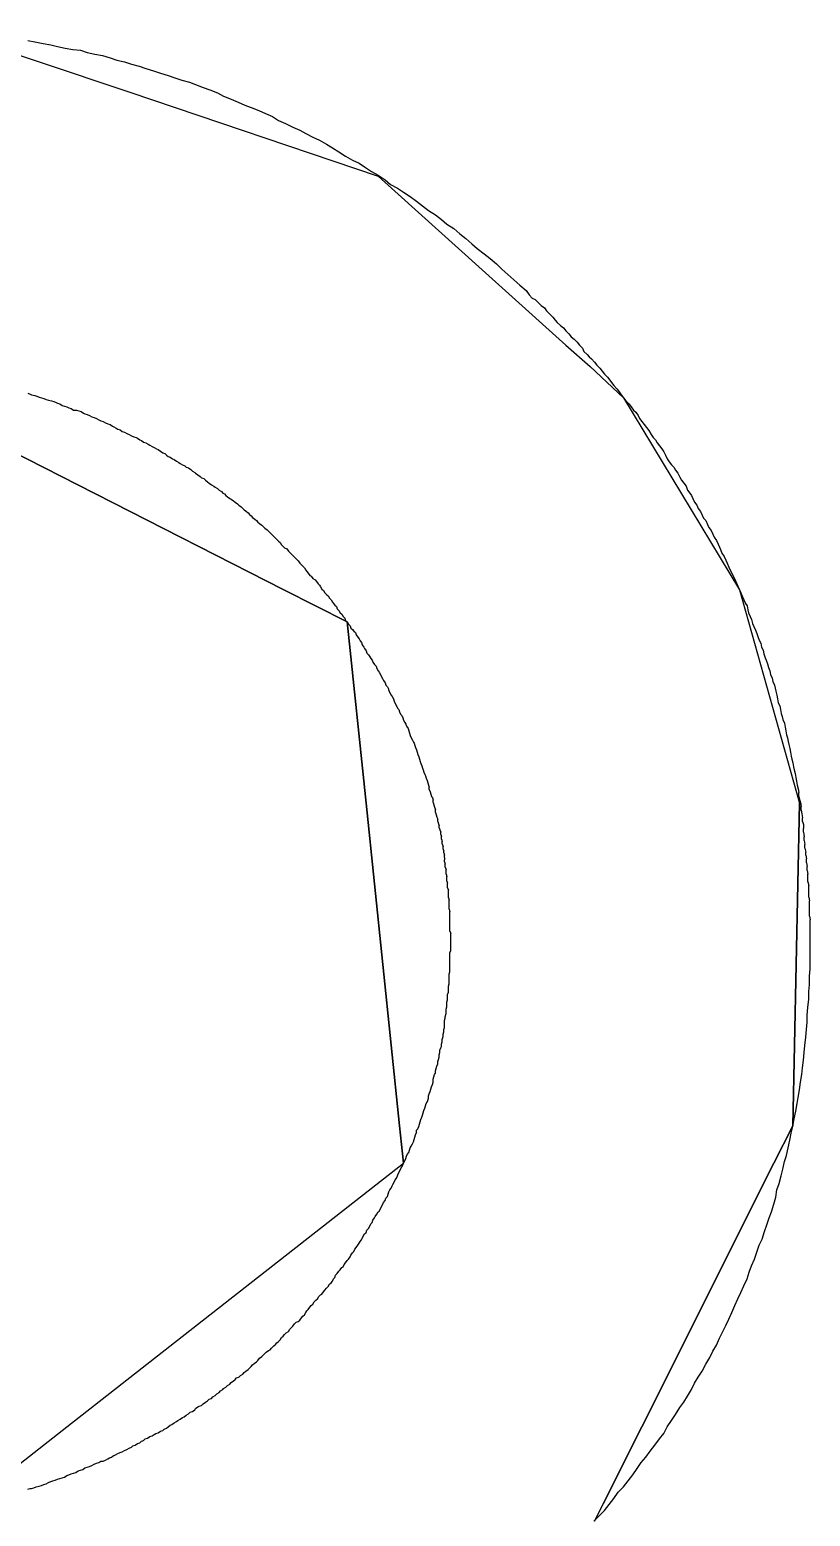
# Model space of a CAD drawing. Extents: x -69.4 to 29.6, y -21.9 to 37.7.
# Drawn here: x -51.3 to -50.275, y 23.145 to 25.095 of the extents above; entities that cross this region are included whole.
import ezdxf

# ---------------------------------------------------------------- set-up
doc = ezdxf.new("R2010")
doc.units = 0
doc.layers.add('gto', color=5, linetype='CONTINUOUS')

msp = doc.modelspace()

# ---------------------------------------------------------------- linework, layer by layer
at = {"layer": 'gto', "color": 5}
for points in [[(-53.267107, 24.129048), (-52.789106, 24.129048), (-52.785106, 24.145048), (-52.737105, 24.300049), (-52.725105, 24.320049), (-52.520105, 24.653049), (-52.503105, 24.681049), (-52.183104, 24.90305), (-52.026104, 25.01305), (-51.413103, 25.09505), (-51.168102, 25.01305)], [(-51.413103, 25.09505), (-51.168102, 25.01305)], [(-51.302103, 25.08105), (-51.293103, 25.07905), (-51.282103, 25.07705), (-51.272103, 25.07505), (-51.263103, 25.07305), (-51.253103, 25.07105), (-51.243102, 25.06905), (-51.233102, 25.06805), (-51.224102, 25.06505), (-51.214102, 25.06305), (-51.204102, 25.06105), (-51.194102, 25.05805), (-51.185102, 25.05505), (-51.175102, 25.05305), (-51.166102, 25.05005), (-51.156102, 25.04705), (-51.147102, 25.04405), (-51.137102, 25.04105), (-51.128102, 25.03805), (-51.118102, 25.03505), (-51.109102, 25.03205), (-51.100102, 25.02905), (-51.090102, 25.02605), (-51.082102, 25.02305), (-51.072102, 25.01905), (-51.063102, 25.01605), (-51.053102, 25.01205), (-51.045102, 25.00805), (-51.035102, 25.00405), (-51.026102, 25.00005), (-51.017102, 24.99605), (-51.009102, 24.99305), (-50.999102, 24.98905), (-50.990102, 24.98505), (-50.981102, 24.98105), (-50.973102, 24.97605), (-50.964102, 24.97205), (-50.954102, 24.96705), (-50.945102, 24.96305), (-50.937102, 24.95905), (-50.928102, 24.95405), (-50.919102, 24.95005), (-50.910102, 24.94505), (-50.902102, 24.94005), (-50.894102, 24.93505), (-50.885102, 24.92905), (-50.876102, 24.92405), (-50.867102, 24.92005), (-50.860102, 24.91505), (-50.851102, 24.90905), (-50.842102, 24.90405), (-50.833102, 24.89805), (-50.826102, 24.89205), (-50.817102, 24.88705), (-50.809102, 24.88205), (-50.800102, 24.87605), (-50.792102, 24.87005), (-50.784102, 24.86405), (-50.776102, 24.85805), (-50.767102, 24.85205), (-50.759102, 24.84605), (-50.752102, 24.84005), (-50.743101, 24.83405), (-50.735101, 24.82705), (-50.727101, 24.82105), (-50.719101, 24.81405), (-50.712101, 24.80805), (-50.703101, 24.80105), (-50.695101, 24.79505), (-50.687101, 24.78805), (-50.680101, 24.78105), (-50.672101, 24.77405), (-50.664101, 24.76705), (-50.656101, 24.76005), (-50.648101, 24.75305), (-50.644101, 24.747049), (-50.640101, 24.743049), (-50.636101, 24.741049), (-50.632101, 24.737049), (-50.628101, 24.733049), (-50.624101, 24.730049), (-50.621101, 24.726049), (-50.617101, 24.722049), (-50.613101, 24.718049), (-50.610101, 24.714049), (-50.607101, 24.711049), (-50.603101, 24.707049), (-50.599101, 24.704049), (-50.596101, 24.700049), (-50.592101, 24.696049), (-50.589101, 24.692049), (-50.585101, 24.689049), (-50.581101, 24.685049), (-50.578101, 24.681049), (-50.574101, 24.677049), (-50.572101, 24.673049), (-50.568101, 24.669049), (-50.565101, 24.666049), (-50.562101, 24.663049), (-50.558101, 24.659049), (-50.555101, 24.655049), (-50.551101, 24.651049), (-50.548101, 24.647049), (-50.545101, 24.643049), (-50.541101, 24.639049), (-50.538101, 24.635049), (-50.536101, 24.632049), (-50.533101, 24.628049), (-50.529101, 24.624049), (-50.526101, 24.620049), (-50.523101, 24.616049), (-50.520101, 24.612049), (-50.517101, 24.608049), (-50.513101, 24.604049), (-50.510101, 24.600049), (-50.507101, 24.596049), (-50.504101, 24.593049), (-50.501101, 24.589049), (-50.499101, 24.585049), (-50.496101, 24.581049), (-50.493101, 24.577049), (-50.490101, 24.573049), (-50.487101, 24.569049), (-50.484101, 24.564049), (-50.481101, 24.560049), (-50.478101, 24.557049), (-50.476101, 24.553049), (-50.473101, 24.549049), (-50.470101, 24.545049), (-50.467101, 24.541049), (-50.465101, 24.537049), (-50.463101, 24.532049), (-50.460101, 24.528049), (-50.457101, 24.524049), (-50.454101, 24.521049), (-50.452101, 24.517049), (-50.449101, 24.513049), (-50.446101, 24.508049), (-50.444101, 24.504049), (-50.441101, 24.500049), (-50.438101, 24.496049), (-50.436101, 24.491049), (-50.433101, 24.487049), (-50.431101, 24.484049), (-50.429101, 24.480049), (-50.427101, 24.475049), (-50.424101, 24.471049), (-50.422101, 24.467049), (-50.419101, 24.463049), (-50.417101, 24.458049), (-50.415101, 24.454049), (-50.412101, 24.451049), (-50.410101, 24.446049), (-50.408101, 24.442049), (-50.405101, 24.438049), (-50.403101, 24.433049), (-50.401101, 24.429049), (-50.398101, 24.425049), (-50.396101, 24.420049), (-50.394101, 24.416049), (-50.393101, 24.413049), (-50.391101, 24.408049), (-50.388101, 24.404049), (-50.386101, 24.399049), (-50.384101, 24.395049), (-50.382101, 24.390049), (-50.380101, 24.386049), (-50.378101, 24.382049), (-50.376101, 24.378049), (-50.374101, 24.374049), (-50.372101, 24.369049), (-50.370101, 24.365049), (-50.368101, 24.360049)], [(-51.168102, 25.01305), (-50.842102, 24.90305), (-50.596101, 24.681049), (-50.564101, 24.653049), (-50.520101, 24.612049), (-50.368101, 24.360049), (-50.356101, 24.318049), (-50.289101, 24.080048), (-50.298101, 23.657047), (-50.323101, 23.608047), (-50.496101, 23.262047), (-50.547101, 23.161046), (-50.558101, 23.138046)], [(-51.168102, 25.01305), (-50.842102, 24.90305)], [(-50.842102, 24.90305), (-50.596101, 24.681049)], [(-50.596101, 24.681049), (-50.564101, 24.653049)], [(-50.564101, 24.653049), (-50.520101, 24.612049)], [(-51.302103, 24.618049), (-51.299103, 24.617049)], [(-51.299103, 24.617049), (-51.297103, 24.616049)], [(-51.297103, 24.616049), (-51.293103, 24.615049)], [(-51.380103, 23.161046), (-51.251103, 23.262047), (-50.809102, 23.608047), (-50.814102, 23.657047), (-50.858102, 24.080048), (-50.883102, 24.318049), (-50.966102, 24.360049), (-51.461103, 24.612049)], [(-51.461103, 24.612049), (-50.966102, 24.360049)], [(-51.293103, 24.615049), (-51.290103, 24.614049)], [(-51.290103, 24.614049), (-51.287103, 24.613049)], [(-51.287103, 24.613049), (-51.284103, 24.612049)], [(-51.284103, 24.612049), (-51.281103, 24.611049)], [(-51.281103, 24.611049), (-51.278103, 24.610049)], [(-51.278103, 24.610049), (-51.275103, 24.609049)], [(-51.275103, 24.609049), (-51.271103, 24.608049)], [(-51.271103, 24.608049), (-51.268103, 24.607049)], [(-51.268103, 24.607049), (-51.265103, 24.606049)], [(-51.265103, 24.606049), (-51.263103, 24.605049)], [(-51.263103, 24.605049), (-51.260103, 24.604049)], [(-51.260103, 24.604049), (-51.257103, 24.602049)], [(-51.257103, 24.602049), (-51.254103, 24.601049)], [(-51.254103, 24.601049), (-51.251103, 24.600049)], [(-51.251103, 24.600049), (-51.248102, 24.599049)], [(-51.248102, 24.599049), (-51.245102, 24.598049)], [(-51.245102, 24.598049), (-51.242102, 24.596049)], [(-51.242102, 24.596049), (-51.238102, 24.596049)], [(-51.238102, 24.596049), (-51.235102, 24.595049)], [(-50.520101, 24.612049), (-50.368101, 24.360049)], [(-51.235102, 24.595049), (-51.232102, 24.594049)], [(-51.232102, 24.594049), (-51.229102, 24.592049)], [(-51.229102, 24.592049), (-51.227102, 24.591049)], [(-51.227102, 24.591049), (-51.224102, 24.590049)], [(-51.224102, 24.590049), (-51.221102, 24.589049)], [(-51.221102, 24.589049), (-51.218102, 24.587049)], [(-51.218102, 24.587049), (-51.215102, 24.586049)], [(-51.215102, 24.586049), (-51.212102, 24.585049)], [(-51.212102, 24.585049), (-51.209102, 24.583049)], [(-51.209102, 24.583049), (-51.206102, 24.582049)], [(-51.206102, 24.582049), (-51.203102, 24.581049)], [(-51.203102, 24.581049), (-51.200102, 24.579049)], [(-51.200102, 24.579049), (-51.197102, 24.578049)], [(-51.197102, 24.578049), (-51.194102, 24.577049)], [(-51.194102, 24.577049), (-51.191102, 24.575049)], [(-51.191102, 24.575049), (-51.189102, 24.574049)], [(-51.189102, 24.574049), (-51.186102, 24.572049)], [(-51.186102, 24.572049), (-51.184102, 24.571049)], [(-51.184102, 24.571049), (-51.181102, 24.570049)], [(-51.181102, 24.570049), (-51.178102, 24.568049)], [(-51.178102, 24.568049), (-51.175102, 24.567049)], [(-51.175102, 24.567049), (-51.172102, 24.565049)], [(-51.172102, 24.565049), (-51.169102, 24.564049)], [(-51.169102, 24.564049), (-51.166102, 24.562049)], [(-51.166102, 24.562049), (-51.163102, 24.561049)], [(-51.163102, 24.561049), (-51.160102, 24.560049)], [(-51.160102, 24.560049), (-51.158102, 24.559049)], [(-51.158102, 24.559049), (-51.155102, 24.557049)], [(-51.155102, 24.557049), (-51.153102, 24.556049)], [(-51.153102, 24.556049), (-51.150102, 24.554049)], [(-51.150102, 24.554049), (-51.147102, 24.553049)], [(-51.147102, 24.553049), (-51.144102, 24.551049)], [(-51.144102, 24.551049), (-51.142102, 24.550049)], [(-51.142102, 24.550049), (-51.139102, 24.548049)], [(-51.139102, 24.548049), (-51.136102, 24.547049)], [(-51.136102, 24.547049), (-51.133102, 24.545049)], [(-51.133102, 24.545049), (-51.131102, 24.544049)], [(-51.131102, 24.544049), (-51.128102, 24.542049)], [(-51.128102, 24.542049), (-51.125102, 24.540049)], [(-51.125102, 24.540049), (-51.122102, 24.539049)], [(-51.122102, 24.539049), (-51.120102, 24.537049)], [(-51.120102, 24.537049), (-51.118102, 24.535049)], [(-51.118102, 24.535049), (-51.115102, 24.534049)], [(-51.115102, 24.534049), (-51.112102, 24.532049)], [(-51.112102, 24.532049), (-51.110102, 24.531049)], [(-51.110102, 24.531049), (-51.107102, 24.529049)], [(-51.107102, 24.529049), (-51.104102, 24.527049)], [(-51.104102, 24.527049), (-51.102102, 24.526049)], [(-51.102102, 24.526049), (-51.099102, 24.524049)], [(-51.099102, 24.524049), (-51.096102, 24.523049)], [(-51.096102, 24.523049), (-51.094102, 24.521049)], [(-51.094102, 24.521049), (-51.091102, 24.520049)], [(-51.091102, 24.520049), (-51.088102, 24.518049)], [(-51.088102, 24.518049), (-51.086102, 24.516049)], [(-51.086102, 24.516049), (-51.083102, 24.514049)], [(-51.083102, 24.514049), (-51.082102, 24.513049)], [(-51.082102, 24.513049), (-51.079102, 24.511049)], [(-51.079102, 24.511049), (-51.076102, 24.509049)], [(-51.076102, 24.509049), (-51.074102, 24.507049)], [(-51.074102, 24.507049), (-51.071102, 24.506049)], [(-51.071102, 24.506049), (-51.069102, 24.504049)], [(-51.069102, 24.504049), (-51.066102, 24.502049)], [(-51.066102, 24.502049), (-51.064102, 24.500049)], [(-51.064102, 24.500049), (-51.061102, 24.498049)], [(-51.061102, 24.498049), (-51.058102, 24.496049)], [(-51.058102, 24.496049), (-51.056102, 24.495049)], [(-51.056102, 24.495049), (-51.053102, 24.493049)], [(-51.053102, 24.493049), (-51.051102, 24.491049)], [(-51.051102, 24.491049), (-51.048102, 24.489049)], [(-51.048102, 24.489049), (-51.046102, 24.487049)], [(-51.046102, 24.487049), (-51.044102, 24.486049)], [(-51.044102, 24.486049), (-51.042102, 24.484049)], [(-51.042102, 24.484049), (-51.040102, 24.482049)], [(-51.040102, 24.482049), (-51.037102, 24.480049)], [(-51.037102, 24.480049), (-51.035102, 24.479049)], [(-51.035102, 24.479049), (-51.032102, 24.477049)], [(-51.032102, 24.477049), (-51.030102, 24.475049)], [(-51.030102, 24.475049), (-51.027102, 24.473049)], [(-51.027102, 24.473049), (-51.025102, 24.471049)], [(-51.025102, 24.471049), (-51.022102, 24.469049)], [(-51.022102, 24.469049), (-51.020102, 24.467049)], [(-51.020102, 24.467049), (-51.018102, 24.465049)], [(-51.018102, 24.465049), (-51.015102, 24.463049)], [(-51.015102, 24.463049), (-51.013102, 24.461049)], [(-51.013102, 24.461049), (-51.011102, 24.459049)], [(-51.011102, 24.459049), (-51.009102, 24.457049)], [(-51.009102, 24.457049), (-51.007102, 24.455049)], [(-51.007102, 24.455049), (-51.004102, 24.453049)], [(-51.004102, 24.453049), (-51.002102, 24.451049)], [(-51.002102, 24.451049), (-51.000102, 24.449049)], [(-51.000102, 24.449049), (-50.998102, 24.447049)], [(-50.998102, 24.447049), (-50.995102, 24.445049)], [(-50.995102, 24.445049), (-50.993102, 24.443049)], [(-50.993102, 24.443049), (-50.991102, 24.441049)], [(-50.991102, 24.441049), (-50.988102, 24.439049)], [(-50.988102, 24.439049), (-50.986102, 24.437049)], [(-50.986102, 24.437049), (-50.984102, 24.435049)], [(-50.984102, 24.435049), (-50.982102, 24.433049)], [(-50.982102, 24.433049), (-50.979102, 24.430049)], [(-50.979102, 24.430049), (-50.977102, 24.428049)], [(-50.977102, 24.428049), (-50.975102, 24.426049)], [(-50.975102, 24.426049), (-50.973102, 24.424049)], [(-50.973102, 24.424049), (-50.971102, 24.422049)], [(-50.971102, 24.422049), (-50.969102, 24.419049)], [(-50.969102, 24.419049), (-50.967102, 24.417049)], [(-50.967102, 24.417049), (-50.965102, 24.415049)], [(-50.965102, 24.415049), (-50.962102, 24.414049)], [(-50.962102, 24.414049), (-50.960102, 24.411049)], [(-50.960102, 24.411049), (-50.958102, 24.409049)], [(-50.958102, 24.409049), (-50.956102, 24.407049)], [(-50.956102, 24.407049), (-50.954102, 24.405049)], [(-50.954102, 24.405049), (-50.951102, 24.402049)], [(-50.951102, 24.402049), (-50.949102, 24.400049)], [(-50.949102, 24.400049), (-50.947102, 24.398049)], [(-50.947102, 24.398049), (-50.945102, 24.395049)], [(-50.945102, 24.395049), (-50.943102, 24.393049)], [(-50.943102, 24.393049), (-50.941102, 24.391049)], [(-50.941102, 24.391049), (-50.939102, 24.389049)], [(-50.939102, 24.389049), (-50.937102, 24.386049)], [(-50.937102, 24.386049), (-50.936102, 24.384049)], [(-50.936102, 24.384049), (-50.934102, 24.382049)], [(-50.934102, 24.382049), (-50.932102, 24.379049)], [(-50.932102, 24.379049), (-50.930102, 24.378049)], [(-50.930102, 24.378049), (-50.928102, 24.375049)], [(-50.928102, 24.375049), (-50.925102, 24.373049)], [(-50.925102, 24.373049), (-50.923102, 24.371049)], [(-50.923102, 24.371049), (-50.921102, 24.368049)], [(-50.921102, 24.368049), (-50.919102, 24.366049)], [(-50.919102, 24.366049), (-50.918102, 24.364049)], [(-50.918102, 24.364049), (-50.916102, 24.361049)], [(-50.966102, 24.360049), (-50.883102, 24.318049)], [(-50.916102, 24.361049), (-50.914102, 24.359049)], [(-50.914102, 24.359049), (-50.912102, 24.356049)], [(-50.912102, 24.356049), (-50.910102, 24.354049)], [(-50.910102, 24.354049), (-50.908102, 24.352049)], [(-50.908102, 24.352049), (-50.906102, 24.349049)], [(-50.906102, 24.349049), (-50.904102, 24.347049)], [(-50.904102, 24.347049), (-50.902102, 24.344049)], [(-50.902102, 24.344049), (-50.901102, 24.342049)], [(-50.368101, 24.360049), (-50.356101, 24.318049)], [(-50.368101, 24.360049), (-50.366101, 24.356049), (-50.364101, 24.351049), (-50.362101, 24.347049), (-50.360101, 24.342049), (-50.358101, 24.339049), (-50.357101, 24.334049), (-50.356101, 24.330049), (-50.354101, 24.325049), (-50.352101, 24.321049), (-50.351101, 24.316049), (-50.349101, 24.312049), (-50.347101, 24.307049), (-50.345101, 24.303049), (-50.344101, 24.299049), (-50.342101, 24.294049), (-50.340101, 24.290049), (-50.339101, 24.285049), (-50.337101, 24.281049), (-50.336101, 24.276049), (-50.334101, 24.271049), (-50.333101, 24.268049), (-50.331101, 24.263049), (-50.330101, 24.258049), (-50.328101, 24.254049), (-50.327101, 24.249048), (-50.325101, 24.244048), (-50.324101, 24.240048), (-50.322101, 24.235048), (-50.321101, 24.231048), (-50.320101, 24.227048), (-50.319101, 24.222048), (-50.318101, 24.217048), (-50.317101, 24.212048), (-50.315101, 24.208048), (-50.314101, 24.203048), (-50.313101, 24.198048), (-50.312101, 24.194048), (-50.311101, 24.190048), (-50.309101, 24.185048), (-50.308101, 24.180048), (-50.307101, 24.175048), (-50.306101, 24.170048), (-50.305101, 24.166048), (-50.304101, 24.161048), (-50.303101, 24.157048), (-50.302101, 24.152048), (-50.301101, 24.147048), (-50.300101, 24.142048), (-50.299101, 24.138048), (-50.298101, 24.133048), (-50.297101, 24.128048), (-50.296101, 24.124048), (-50.295101, 24.119048), (-50.294101, 24.114048), (-50.293101, 24.109048), (-50.292101, 24.104048), (-50.291101, 24.099048), (-50.290101, 24.094048)], [(-50.901102, 24.342049), (-50.899102, 24.340049)], [(-50.899102, 24.340049), (-50.897102, 24.338049)], [(-50.897102, 24.338049), (-50.896102, 24.335049)], [(-50.896102, 24.335049), (-50.894102, 24.333049)], [(-50.894102, 24.333049), (-50.892102, 24.330049)], [(-50.892102, 24.330049), (-50.890102, 24.328049)], [(-50.890102, 24.328049), (-50.888102, 24.325049)], [(-50.888102, 24.325049), (-50.886102, 24.323049)], [(-50.886102, 24.323049), (-50.885102, 24.320049)], [(-50.885102, 24.320049), (-50.883102, 24.318049)], [(-50.883102, 24.318049), (-50.858102, 24.080048)], [(-50.883102, 24.318049), (-50.881102, 24.315049)], [(-50.881102, 24.315049), (-50.879102, 24.313049)], [(-50.879102, 24.313049), (-50.878102, 24.310049)], [(-50.878102, 24.310049), (-50.876102, 24.308049)], [(-50.876102, 24.308049), (-50.874102, 24.306049)], [(-50.874102, 24.306049), (-50.872102, 24.304049)], [(-50.872102, 24.304049), (-50.871102, 24.301049)], [(-50.356101, 24.318049), (-50.289101, 24.080048)], [(-50.871102, 24.301049), (-50.869102, 24.298049)], [(-50.869102, 24.298049), (-50.867102, 24.296049)], [(-50.867102, 24.296049), (-50.866102, 24.293049)], [(-50.866102, 24.293049), (-50.864102, 24.291049)], [(-50.864102, 24.291049), (-50.863102, 24.288049)], [(-50.863102, 24.288049), (-50.861102, 24.285049)], [(-50.861102, 24.285049), (-50.860102, 24.283049)], [(-50.860102, 24.283049), (-50.858102, 24.280049)], [(-50.858102, 24.280049), (-50.857102, 24.277049)], [(-50.857102, 24.277049), (-50.855102, 24.275049)], [(-50.855102, 24.275049), (-50.853102, 24.272049)], [(-50.853102, 24.272049), (-50.852102, 24.270049)], [(-50.852102, 24.270049), (-50.850102, 24.268049)], [(-50.850102, 24.268049), (-50.849102, 24.265049)], [(-50.849102, 24.265049), (-50.847102, 24.262049)], [(-50.847102, 24.262049), (-50.845102, 24.260049)], [(-50.845102, 24.260049), (-50.844102, 24.257049)], [(-50.844102, 24.257049), (-50.842102, 24.254049)], [(-50.842102, 24.254049), (-50.841102, 24.252049)], [(-50.841102, 24.252049), (-50.839102, 24.249048)], [(-50.839102, 24.249048), (-50.838102, 24.246048)], [(-50.838102, 24.246048), (-50.836102, 24.243048)], [(-50.836102, 24.243048), (-50.835102, 24.241048)], [(-50.835102, 24.241048), (-50.833102, 24.238048)], [(-50.833102, 24.238048), (-50.832102, 24.235048)], [(-50.832102, 24.235048), (-50.830102, 24.233048)], [(-50.830102, 24.233048), (-50.829102, 24.231048)], [(-50.829102, 24.231048), (-50.828102, 24.228048)], [(-50.828102, 24.228048), (-50.827102, 24.225048)], [(-50.827102, 24.225048), (-50.825102, 24.222048)], [(-50.825102, 24.222048), (-50.824102, 24.220048)], [(-50.824102, 24.220048), (-50.822102, 24.217048)], [(-50.822102, 24.217048), (-50.821102, 24.214048)], [(-50.821102, 24.214048), (-50.820102, 24.211048)], [(-50.820102, 24.211048), (-50.818102, 24.208048)], [(-50.818102, 24.208048), (-50.817102, 24.205048)], [(-50.817102, 24.205048), (-50.815102, 24.203048)], [(-50.815102, 24.203048), (-50.814102, 24.200048)], [(-50.814102, 24.200048), (-50.813102, 24.197048)], [(-50.813102, 24.197048), (-50.811102, 24.195048)], [(-50.811102, 24.195048), (-50.810102, 24.192048)], [(-50.810102, 24.192048), (-50.809102, 24.189048)], [(-50.809102, 24.189048), (-50.807102, 24.186048)], [(-50.807102, 24.186048), (-50.806102, 24.184048)], [(-50.806102, 24.184048), (-50.805102, 24.181048)], [(-50.805102, 24.181048), (-50.803102, 24.178048)], [(-50.803102, 24.178048), (-50.802102, 24.175048)], [(-50.802102, 24.175048), (-50.801102, 24.172048)], [(-50.801102, 24.172048), (-50.800102, 24.169048)], [(-50.800102, 24.169048), (-50.799102, 24.166048)], [(-50.799102, 24.166048), (-50.797102, 24.163048)], [(-50.797102, 24.163048), (-50.796102, 24.160048)], [(-50.796102, 24.160048), (-50.795102, 24.159048)], [(-50.795102, 24.159048), (-50.794102, 24.156048)], [(-50.794102, 24.156048), (-50.793102, 24.153048)], [(-50.793102, 24.153048), (-50.792102, 24.150048)], [(-50.792102, 24.150048), (-50.791102, 24.147048)], [(-50.791102, 24.147048), (-50.790102, 24.144048)], [(-50.790102, 24.144048), (-50.789102, 24.141048)], [(-50.789102, 24.141048), (-50.788102, 24.138048)], [(-50.788102, 24.138048), (-50.787102, 24.135048)], [(-50.787102, 24.135048), (-50.786102, 24.132048)], [(-50.786102, 24.132048), (-50.785102, 24.129048)], [(-50.785102, 24.129048), (-50.784102, 24.126048)], [(-50.784102, 24.126048), (-50.783102, 24.124048)], [(-50.783102, 24.124048), (-50.782102, 24.121048)], [(-50.782102, 24.121048), (-50.781102, 24.118048)], [(-50.781102, 24.118048), (-50.780102, 24.116048)], [(-50.780102, 24.116048), (-50.779102, 24.113048)], [(-50.779102, 24.113048), (-50.778102, 24.110048)], [(-50.778102, 24.110048), (-50.777102, 24.107048)], [(-50.777102, 24.107048), (-50.776102, 24.104048)], [(-50.776102, 24.104048), (-50.775102, 24.101048)], [(-50.775102, 24.098048), (-50.775102, 24.101048)], [(-50.775102, 24.098048), (-50.774102, 24.095048)], [(-50.774102, 24.095048), (-50.773102, 24.092048)], [(-50.773102, 24.092048), (-50.772102, 24.089048)], [(-50.772102, 24.089048), (-50.771102, 24.087048)], [(-50.290101, 24.089048), (-50.290101, 24.094048)], [(-50.290101, 24.089048), (-50.289101, 24.085048), (-50.288101, 24.081048), (-50.287101, 24.076048)], [(-50.858102, 24.080048), (-50.814102, 23.657047)], [(-50.771102, 24.087048), (-50.770102, 24.084048)], [(-50.770102, 24.081048), (-50.770102, 24.084048)], [(-50.770102, 24.081048), (-50.769102, 24.078048)], [(-50.769102, 24.078048), (-50.768102, 24.075048)], [(-50.768102, 24.075048), (-50.767102, 24.072048)], [(-50.767102, 24.068048), (-50.767102, 24.072048)], [(-50.298101, 23.657047), (-50.289101, 24.080048)], [(-50.287101, 24.071048), (-50.287101, 24.076048)], [(-50.287101, 24.071048), (-50.286101, 24.066048), (-50.285101, 24.061048)], [(-50.767102, 24.068048), (-50.766102, 24.065048)], [(-50.766102, 24.065048), (-50.765102, 24.062048)], [(-50.765102, 24.062048), (-50.764102, 24.059048)], [(-50.764102, 24.056048), (-50.764102, 24.059048)], [(-50.764102, 24.056048), (-50.763102, 24.053048)], [(-50.763102, 24.053048), (-50.762102, 24.051048)], [(-50.762102, 24.048048), (-50.762102, 24.051048)], [(-50.285101, 24.056048), (-50.285101, 24.061048)], [(-50.285101, 24.056048), (-50.284101, 24.052048), (-50.284101, 24.047048)], [(-50.762102, 24.048048), (-50.761102, 24.045048)], [(-50.761102, 24.045048), (-50.760102, 24.042048)], [(-50.760102, 24.039048), (-50.760102, 24.042048)], [(-50.760102, 24.039048), (-50.759102, 24.036048)], [(-50.759102, 24.033048), (-50.759102, 24.036048)], [(-50.759102, 24.033048), (-50.758102, 24.030048)], [(-50.284101, 24.042048), (-50.284101, 24.047048)], [(-50.284101, 24.042048), (-50.283101, 24.036048)], [(-50.283101, 24.031048), (-50.283101, 24.036048)], [(-50.283101, 24.031048), (-50.282101, 24.026048)], [(-50.758102, 24.027048), (-50.758102, 24.030048)], [(-50.758102, 24.027048), (-50.757102, 24.023048)], [(-50.757102, 24.020048), (-50.757102, 24.023048)], [(-50.757102, 24.020048), (-50.756102, 24.017048)], [(-50.756102, 24.015048), (-50.756102, 24.017048)], [(-50.756102, 24.015048), (-50.755102, 24.012048)], [(-50.755102, 24.009048), (-50.755102, 24.012048)], [(-50.282101, 24.021048), (-50.282101, 24.026048)], [(-50.282101, 24.021048), (-50.281101, 24.016048)], [(-50.281101, 24.012048), (-50.281101, 24.016048)], [(-50.281101, 24.012048), (-50.280101, 24.007048)], [(-50.755102, 24.009048), (-50.755102, 24.006048)], [(-50.755102, 24.003048), (-50.755102, 24.006048)], [(-50.755102, 24.003048), (-50.754102, 24.000048)], [(-50.754102, 23.996048), (-50.754102, 24.000048)], [(-50.754102, 23.996048), (-50.753102, 23.993048)], [(-50.753102, 23.987048), (-50.753102, 23.990048), (-50.753102, 23.993048)], [(-50.280101, 24.002048), (-50.280101, 24.007048)], [(-50.280101, 24.002048), (-50.279101, 23.997048)], [(-50.279101, 23.992048), (-50.279101, 23.997048)], [(-50.279101, 23.992048), (-50.278101, 23.987048)], [(-50.753102, 23.987048), (-50.752102, 23.984048)], [(-50.752102, 23.978048), (-50.752102, 23.981048), (-50.752102, 23.984048)], [(-50.752102, 23.978048), (-50.751102, 23.975048)], [(-50.751102, 23.969048), (-50.751102, 23.972048), (-50.751102, 23.975048)], [(-50.278101, 23.982048), (-50.278101, 23.987048)], [(-50.278101, 23.977048), (-50.278101, 23.982048)], [(-50.278101, 23.977048), (-50.277101, 23.972048)], [(-50.277101, 23.967048), (-50.277101, 23.972048)], [(-50.751102, 23.969048), (-50.750102, 23.966048)], [(-50.750102, 23.956048), (-50.750102, 23.959048), (-50.750102, 23.963048), (-50.750102, 23.966048)], [(-50.750102, 23.956048), (-50.749101, 23.953048)], [(-50.749101, 23.941048), (-50.749101, 23.943048), (-50.749101, 23.947048), (-50.749101, 23.950048), (-50.749101, 23.953048)], [(-50.277101, 23.962048), (-50.277101, 23.967048)], [(-50.277101, 23.957048), (-50.277101, 23.962048)], [(-50.277101, 23.957048), (-50.276101, 23.952048)], [(-50.749101, 23.941048), (-50.748101, 23.938048)], [(-50.748101, 23.912048), (-50.748101, 23.915048), (-50.748101, 23.919048), (-50.748101, 23.922048), (-50.748101, 23.925048), (-50.748101, 23.928048), (-50.748101, 23.932048), (-50.748101, 23.935048), (-50.748101, 23.938048)], [(-50.276101, 23.946048), (-50.276101, 23.952048)], [(-50.276101, 23.942048), (-50.276101, 23.946048)], [(-50.276101, 23.937048), (-50.276101, 23.942048)], [(-50.276101, 23.932048), (-50.276101, 23.937048)], [(-50.276101, 23.932048), (-50.275101, 23.927048)], [(-50.275101, 23.921048), (-50.275101, 23.927048)], [(-50.275101, 23.916048), (-50.275101, 23.921048)], [(-50.275101, 23.911048), (-50.275101, 23.916048)], [(-50.809102, 23.608047), (-50.807102, 23.611047), (-50.806102, 23.614047), (-50.805102, 23.617047), (-50.804102, 23.619047), (-50.802102, 23.622047), (-50.801102, 23.625047), (-50.800102, 23.628047), (-50.799102, 23.630047), (-50.797102, 23.633047), (-50.796102, 23.636047), (-50.795102, 23.639047), (-50.794102, 23.642047), (-50.793102, 23.645047), (-50.792102, 23.648047), (-50.792102, 23.651047), (-50.790102, 23.653047), (-50.789102, 23.656047), (-50.788102, 23.659047), (-50.787102, 23.662047), (-50.786102, 23.665047), (-50.785102, 23.668047), (-50.784102, 23.671047), (-50.783102, 23.674047), (-50.782102, 23.677047), (-50.781102, 23.680047), (-50.780102, 23.683047), (-50.779102, 23.686047), (-50.778102, 23.688047), (-50.777102, 23.690047), (-50.776102, 23.693047), (-50.776102, 23.696047), (-50.775102, 23.699047), (-50.774102, 23.702047), (-50.773102, 23.705047), (-50.772102, 23.708047), (-50.771102, 23.711047), (-50.770102, 23.714047), (-50.770102, 23.718047), (-50.769102, 23.721047), (-50.768102, 23.724047), (-50.767102, 23.726047), (-50.767102, 23.729047), (-50.766102, 23.732047), (-50.765102, 23.735047), (-50.764102, 23.738047), (-50.764102, 23.741047), (-50.763102, 23.744047), (-50.762102, 23.747047), (-50.762102, 23.750048), (-50.761102, 23.753048), (-50.761102, 23.756048), (-50.760102, 23.759048), (-50.759102, 23.761048), (-50.759102, 23.764048), (-50.758102, 23.767048), (-50.758102, 23.770048), (-50.757102, 23.774048), (-50.757102, 23.777048), (-50.756102, 23.780048), (-50.756102, 23.783048), (-50.755102, 23.786048), (-50.755102, 23.789048), (-50.755102, 23.792048), (-50.755102, 23.795048), (-50.754102, 23.798048), (-50.754102, 23.800048), (-50.753102, 23.804048), (-50.753102, 23.807048), (-50.753102, 23.810048), (-50.752102, 23.813048), (-50.752102, 23.816048), (-50.752102, 23.819048), (-50.751102, 23.822048), (-50.751102, 23.825048), (-50.751102, 23.829048), (-50.750102, 23.832048), (-50.750102, 23.834048), (-50.750102, 23.837048), (-50.750102, 23.840048), (-50.749101, 23.843048), (-50.749101, 23.847048), (-50.749101, 23.850048), (-50.749101, 23.853048), (-50.749101, 23.856048), (-50.748101, 23.859048), (-50.748101, 23.862048), (-50.748101, 23.866048), (-50.748101, 23.869048), (-50.748101, 23.871048), (-50.748101, 23.874048), (-50.748101, 23.877048), (-50.748101, 23.881048), (-50.748101, 23.884048), (-50.747101, 23.887048), (-50.747101, 23.890048), (-50.747101, 23.894048), (-50.747101, 23.897048), (-50.747101, 23.900048), (-50.747101, 23.903048), (-50.747101, 23.907048), (-50.747101, 23.909048)], [(-50.748101, 23.912048), (-50.747101, 23.909048)], [(-50.275101, 23.907048), (-50.275101, 23.911048)], [(-50.275101, 23.901048), (-50.275101, 23.907048)], [(-50.275101, 23.894048), (-50.275101, 23.901048)], [(-50.275101, 23.883048), (-50.275101, 23.894048)], [(-50.275101, 23.873048), (-50.275101, 23.883048)], [(-50.276101, 23.853048), (-50.275101, 23.863048)], [(-50.275101, 23.863048), (-50.275101, 23.873048)], [(-50.277101, 23.833048), (-50.276101, 23.842048)], [(-50.276101, 23.842048), (-50.276101, 23.853048)], [(-50.278101, 23.812048), (-50.277101, 23.823048)], [(-50.277101, 23.823048), (-50.277101, 23.833048)], [(-50.279101, 23.802048), (-50.278101, 23.812048)], [(-50.279101, 23.793048), (-50.279101, 23.802048)], [(-50.281101, 23.773048), (-50.280101, 23.783048)], [(-50.280101, 23.783048), (-50.279101, 23.793048)], [(-50.283101, 23.753048), (-50.282101, 23.762048)], [(-50.282101, 23.762048), (-50.281101, 23.773048)], [(-50.285101, 23.733047), (-50.284101, 23.743047)], [(-50.284101, 23.743047), (-50.283101, 23.753048)], [(-50.288101, 23.714047), (-50.286101, 23.724047)], [(-50.286101, 23.724047), (-50.285101, 23.733047)], [(-50.291101, 23.694047), (-50.289101, 23.704047)], [(-50.289101, 23.704047), (-50.288101, 23.714047)], [(-50.294101, 23.676047), (-50.292101, 23.686047)], [(-50.292101, 23.686047), (-50.291101, 23.694047)], [(-50.298101, 23.656047), (-50.296101, 23.666047)], [(-50.296101, 23.666047), (-50.294101, 23.676047)], [(-50.814102, 23.657047), (-50.809102, 23.608047)], [(-50.323101, 23.608047), (-50.298101, 23.657047)], [(-50.302101, 23.638047), (-50.300101, 23.647047)], [(-50.300101, 23.647047), (-50.298101, 23.656047)], [(-50.306101, 23.618047), (-50.304101, 23.628047)], [(-50.304101, 23.628047), (-50.302101, 23.638047)], [(-51.302103, 23.180046), (-51.299103, 23.181046), (-51.297103, 23.181046), (-51.294103, 23.182046), (-51.291103, 23.183046), (-51.287103, 23.184046), (-51.284103, 23.185046), (-51.281103, 23.186046), (-51.278103, 23.187046), (-51.275103, 23.189046), (-51.272103, 23.190046), (-51.269103, 23.191046), (-51.266103, 23.192046), (-51.263103, 23.193046), (-51.260103, 23.194046), (-51.257103, 23.195046), (-51.254103, 23.196046), (-51.251103, 23.198046), (-51.248102, 23.199046), (-51.245102, 23.200046), (-51.242102, 23.201046), (-51.239102, 23.202046), (-51.236102, 23.204046), (-51.233102, 23.205046), (-51.230102, 23.206046), (-51.227102, 23.208046), (-51.224102, 23.209046), (-51.221102, 23.210046), (-51.218102, 23.211046), (-51.215102, 23.213046), (-51.212102, 23.214046), (-51.209102, 23.215046), (-51.206102, 23.217046), (-51.203102, 23.217046), (-51.200102, 23.218046), (-51.197102, 23.220046), (-51.195102, 23.221046), (-51.192102, 23.222046), (-51.190102, 23.224046), (-51.187102, 23.225046), (-51.184102, 23.227046), (-51.181102, 23.228046), (-51.178102, 23.229046), (-51.175102, 23.231046), (-51.172102, 23.232046), (-51.169102, 23.234046), (-51.166102, 23.235046), (-51.164102, 23.237046), (-51.161102, 23.238046), (-51.158102, 23.240046), (-51.155102, 23.241046), (-51.153102, 23.243046), (-51.150102, 23.244046), (-51.148102, 23.246046), (-51.145102, 23.247046), (-51.142102, 23.249046), (-51.139102, 23.250047), (-51.136102, 23.252047), (-51.134102, 23.253047), (-51.131102, 23.254047), (-51.128102, 23.256047), (-51.125102, 23.257047), (-51.123102, 23.259047), (-51.120102, 23.260047), (-51.118102, 23.262047), (-51.115102, 23.264047), (-51.113102, 23.265047), (-51.110102, 23.267047), (-51.107102, 23.269047), (-51.105102, 23.270047), (-51.102102, 23.272047), (-51.099102, 23.274047), (-51.097102, 23.275047), (-51.094102, 23.277047), (-51.091102, 23.279047), (-51.089102, 23.281047), (-51.086102, 23.282047), (-51.083102, 23.284047), (-51.082102, 23.286047), (-51.079102, 23.288047), (-51.077102, 23.289047), (-51.074102, 23.290047), (-51.072102, 23.292047), (-51.069102, 23.294047), (-51.066102, 23.296047), (-51.064102, 23.298047), (-51.061102, 23.299047), (-51.059102, 23.301047), (-51.056102, 23.303047), (-51.054102, 23.305047), (-51.051102, 23.307047), (-51.049102, 23.309047), (-51.046102, 23.311047), (-51.045102, 23.312047), (-51.042102, 23.314047), (-51.040102, 23.316047), (-51.037102, 23.318047), (-51.035102, 23.320047), (-51.032102, 23.322047), (-51.030102, 23.324047), (-51.028102, 23.326047), (-51.025102, 23.327047), (-51.023102, 23.329047), (-51.020102, 23.331047), (-51.018102, 23.333047), (-51.016102, 23.335047), (-51.013102, 23.337047), (-51.011102, 23.339047), (-51.009102, 23.341047), (-51.007102, 23.343047), (-51.005102, 23.345047), (-51.002102, 23.347047), (-51.000102, 23.349047), (-50.998102, 23.352047), (-50.995102, 23.354047), (-50.993102, 23.356047), (-50.991102, 23.358047), (-50.989102, 23.360047), (-50.986102, 23.362047), (-50.984102, 23.363047), (-50.982102, 23.365047), (-50.979102, 23.368047), (-50.977102, 23.370047), (-50.975102, 23.372047), (-50.973102, 23.374047), (-50.971102, 23.376047), (-50.969102, 23.379047), (-50.967102, 23.381047), (-50.965102, 23.383047), (-50.963102, 23.385047), (-50.960102, 23.387047), (-50.958102, 23.390047), (-50.956102, 23.392047), (-50.954102, 23.394047), (-50.952102, 23.397047), (-50.950102, 23.399047), (-50.947102, 23.400047), (-50.945102, 23.402047), (-50.943102, 23.405047), (-50.941102, 23.407047), (-50.939102, 23.409047), (-50.937102, 23.412047), (-50.936102, 23.414047), (-50.934102, 23.416047), (-50.932102, 23.419047), (-50.930102, 23.421047), (-50.928102, 23.423047), (-50.926102, 23.426047), (-50.924102, 23.428047), (-50.922102, 23.430047), (-50.920102, 23.433047), (-50.918102, 23.435047), (-50.916102, 23.436047), (-50.914102, 23.439047), (-50.912102, 23.441047), (-50.910102, 23.444047), (-50.908102, 23.446047), (-50.906102, 23.449047), (-50.904102, 23.451047), (-50.902102, 23.453047), (-50.901102, 23.456047), (-50.899102, 23.458047), (-50.898102, 23.461047), (-50.896102, 23.463047), (-50.894102, 23.466047), (-50.892102, 23.468047), (-50.890102, 23.471047), (-50.888102, 23.472047), (-50.887102, 23.475047), (-50.885102, 23.477047), (-50.883102, 23.480047), (-50.881102, 23.482047), (-50.879102, 23.485047), (-50.878102, 23.487047), (-50.876102, 23.490047), (-50.874102, 23.492047), (-50.873102, 23.495047), (-50.871102, 23.497047), (-50.869102, 23.500047), (-50.867102, 23.503047), (-50.866102, 23.505047), (-50.864102, 23.507047), (-50.863102, 23.509047), (-50.862102, 23.512047), (-50.860102, 23.515047), (-50.858102, 23.517047), (-50.857102, 23.520047), (-50.855102, 23.522047), (-50.853102, 23.525047), (-50.852102, 23.528047), (-50.850102, 23.530047), (-50.849102, 23.533047), (-50.847102, 23.536047), (-50.846102, 23.538047), (-50.844102, 23.541047), (-50.842102, 23.544047), (-50.841102, 23.545047), (-50.839102, 23.548047), (-50.838102, 23.551047), (-50.836102, 23.554047), (-50.835102, 23.556047), (-50.833102, 23.559047), (-50.832102, 23.562047), (-50.830102, 23.564047), (-50.829102, 23.567047), (-50.828102, 23.570047), (-50.827102, 23.573047), (-50.825102, 23.575047), (-50.824102, 23.578047), (-50.823102, 23.580047), (-50.821102, 23.583047), (-50.820102, 23.586047), (-50.818102, 23.588047), (-50.817102, 23.591047), (-50.816102, 23.594047), (-50.814102, 23.597047), (-50.813102, 23.600047), (-50.811102, 23.603047), (-50.810102, 23.605047), (-50.809102, 23.608047)], [(-51.251103, 23.262047), (-50.809102, 23.608047)], [(-50.496101, 23.262047), (-50.323101, 23.608047)], [(-50.311101, 23.600047), (-50.309101, 23.610047)], [(-50.309101, 23.610047), (-50.306101, 23.618047)], [(-50.316101, 23.581047), (-50.313101, 23.591047)], [(-50.313101, 23.591047), (-50.311101, 23.600047)], [(-50.323101, 23.554047), (-50.320101, 23.563047)], [(-50.320101, 23.563047), (-50.319101, 23.573047)], [(-50.319101, 23.573047), (-50.316101, 23.581047)], [(-50.329101, 23.536047), (-50.326101, 23.544047)], [(-50.326101, 23.544047), (-50.323101, 23.554047)], [(-50.335101, 23.518047), (-50.332101, 23.527047)], [(-50.332101, 23.527047), (-50.329101, 23.536047)], [(-50.342101, 23.500047), (-50.338101, 23.508047)], [(-50.338101, 23.508047), (-50.335101, 23.518047)], [(-50.348101, 23.482047), (-50.345101, 23.491047)], [(-50.345101, 23.491047), (-50.342101, 23.500047)], [(-50.358101, 23.456047), (-50.355101, 23.465047)], [(-50.355101, 23.465047), (-50.352101, 23.473047)], [(-50.352101, 23.473047), (-50.348101, 23.482047)], [(-50.366101, 23.438047), (-50.362101, 23.447047)], [(-50.362101, 23.447047), (-50.358101, 23.456047)], [(-50.374101, 23.421047), (-50.370101, 23.430047)], [(-50.370101, 23.430047), (-50.366101, 23.438047)], [(-50.382101, 23.403047), (-50.378101, 23.412047)], [(-50.378101, 23.412047), (-50.374101, 23.421047)], [(-50.390101, 23.386047), (-50.386101, 23.395047)], [(-50.386101, 23.395047), (-50.382101, 23.403047)], [(-50.403101, 23.361047), (-50.398101, 23.369047)], [(-50.398101, 23.369047), (-50.394101, 23.378047)], [(-50.394101, 23.378047), (-50.390101, 23.386047)], [(-50.412101, 23.344047), (-50.407101, 23.353047)], [(-50.407101, 23.353047), (-50.403101, 23.361047)], [(-50.422101, 23.327047), (-50.417101, 23.335047)], [(-50.417101, 23.335047), (-50.412101, 23.344047)], [(-50.436101, 23.302047), (-50.431101, 23.311047)], [(-50.431101, 23.311047), (-50.427101, 23.319047)], [(-50.427101, 23.319047), (-50.422101, 23.327047)], [(-50.446101, 23.287047), (-50.441101, 23.294047)], [(-50.441101, 23.294047), (-50.436101, 23.302047)], [(-50.463101, 23.262047), (-50.457101, 23.270047)], [(-50.457101, 23.270047), (-50.452101, 23.278047)], [(-50.452101, 23.278047), (-50.446101, 23.287047)], [(-50.547101, 23.161046), (-50.496101, 23.262047)], [(-50.473101, 23.246046), (-50.467101, 23.253047)], [(-50.467101, 23.253047), (-50.463101, 23.262047)], [(-50.485101, 23.230046), (-50.479101, 23.238046)], [(-50.479101, 23.238046), (-50.473101, 23.246046)], [(-50.502101, 23.207046), (-50.497101, 23.215046)], [(-50.497101, 23.215046), (-50.491101, 23.222046)], [(-50.491101, 23.222046), (-50.485101, 23.230046)], [(-50.514101, 23.191046), (-50.508101, 23.199046)], [(-50.508101, 23.199046), (-50.502101, 23.207046)], [(-50.533101, 23.168046), (-50.527101, 23.176046)], [(-50.527101, 23.176046), (-50.520101, 23.183046)], [(-50.520101, 23.183046), (-50.514101, 23.191046)], [(-50.558101, 23.138046), (-50.547101, 23.161046)], [(-50.545101, 23.152046), (-50.539101, 23.160046)], [(-50.539101, 23.160046), (-50.533101, 23.168046)], [(-50.559101, 23.138046), (-50.552101, 23.145046)], [(-50.552101, 23.145046), (-50.545101, 23.152046)]]:
    msp.add_lwpolyline(points, dxfattribs=at)

doc.saveas('drawing.dxf')
